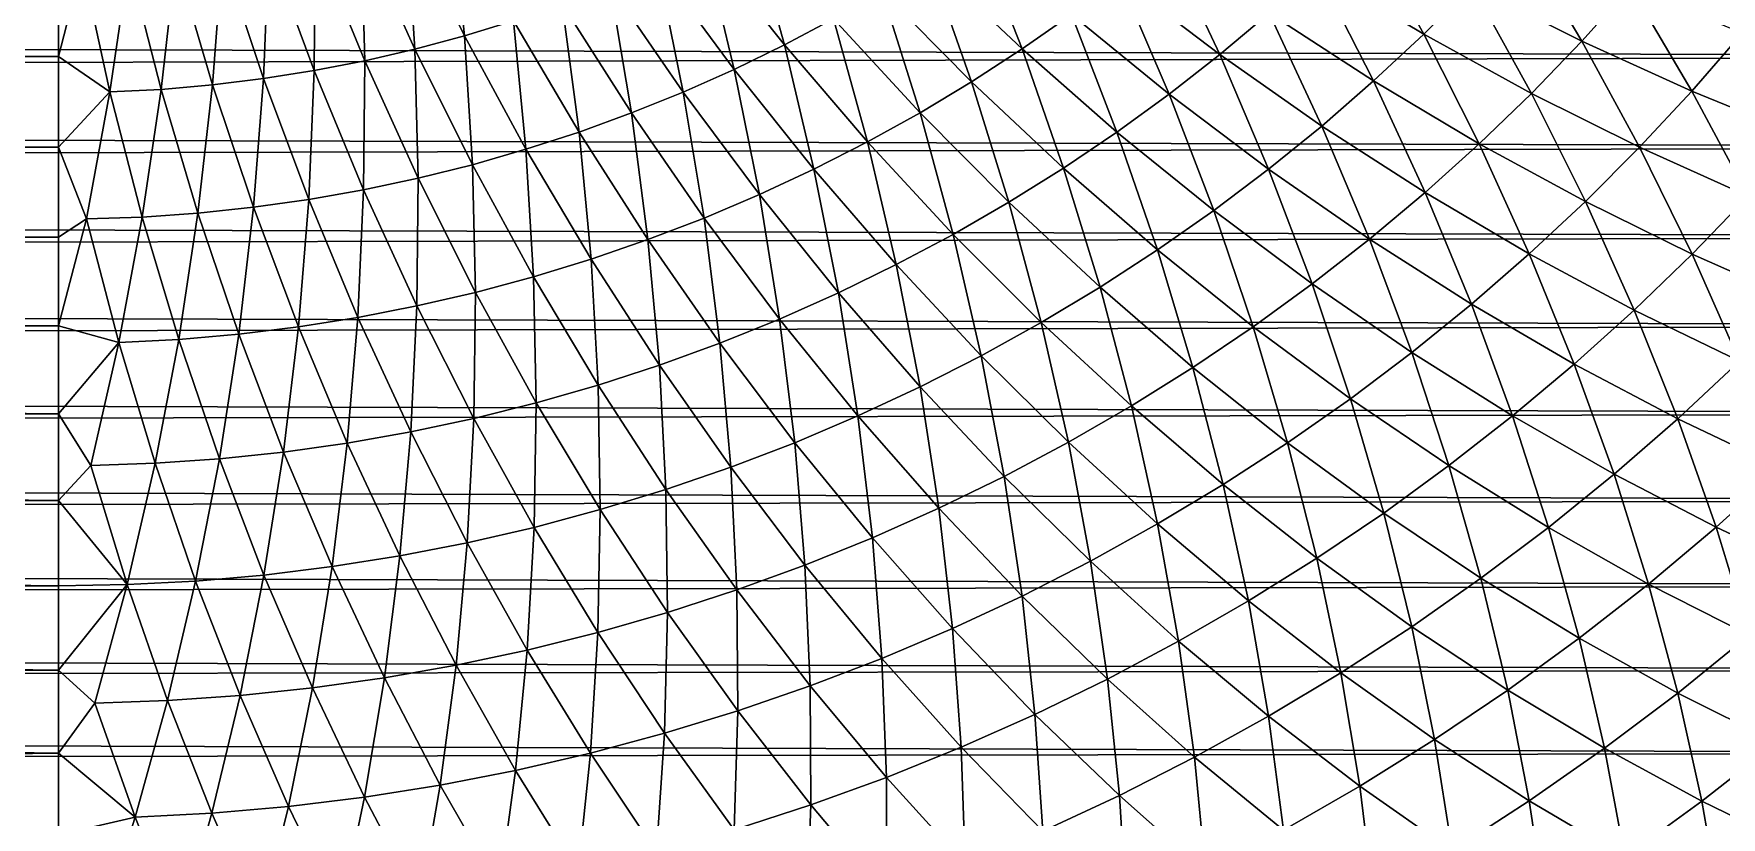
# Model space of a CAD drawing. Header units: millimetres. Extents: x -260 to 430, y -260 to 260.
# Drawn here: x 359.56 to 389.61, y -39.12 to -25.17 of the extents above; entities that cross this region are included whole.
import ezdxf

# ---------------------------------------------------------------- set-up
doc = ezdxf.new("R2010")
doc.units = ezdxf.units.MM
doc.header["$MEASUREMENT"] = 0
doc.layers.add('MESH_3D', color=2, linetype='CONTINUOUS')

msp = doc.modelspace()

# ---------------------------------------------------------------- linework, layer by layer
at = {"layer": 'MESH_3D'}
for points in [[(366.196, -23.126, 2515.778), (365.386, -23.328, 2515.778), (366.344, -25.444, 2514.903)], [(367, -22.895, 2515.778), (366.196, -23.126, 2515.778), (367.228, -25.207, 2514.903)], [(366.196, -23.126, 2515.778), (366.344, -25.444, 2514.903), (367.228, -25.207, 2514.903)], [(367, -22.895, 2515.778), (367.228, -25.207, 2514.903), (368.103, -24.939, 2514.903)], [(365.386, -23.328, 2515.778), (364.568, -23.502, 2515.778), (365.452, -25.649, 2514.903)], [(365.386, -23.328, 2515.778), (365.452, -25.649, 2514.903), (366.344, -25.444, 2514.903)], [(372.311, -23.153, 2514.903), (371.495, -23.569, 2514.903), (372.926, -25.368, 2513.948)], [(372.311, -23.153, 2514.903), (372.926, -25.368, 2513.948), (373.803, -24.902, 2513.948)], [(376.331, -23.323, 2513.948), (375.507, -23.878, 2513.948), (377.159, -25.44, 2512.916)], [(376.331, -23.323, 2513.948), (377.159, -25.44, 2512.916), (378.037, -24.825, 2512.916)], [(383.238, -23.238, 2511.806), (382.413, -24.034, 2511.806), (384.313, -25.177, 2510.622)], [(383.238, -23.238, 2511.806), (384.313, -25.177, 2510.622), (385.177, -24.313, 2510.622)], [(386.01, -23.42, 2510.622), (385.177, -24.313, 2510.622), (387.129, -25.298, 2509.363)], [(386.01, -23.42, 2510.622), (387.129, -25.298, 2509.363), (387.995, -24.336, 2509.363)], [(363.745, -23.647, 2515.778), (362.918, -23.763, 2515.778), (363.649, -25.967, 2514.903)], [(363.745, -23.647, 2515.778), (363.649, -25.967, 2514.903), (364.553, -25.824, 2514.903)], [(364.568, -23.502, 2515.778), (363.745, -23.647, 2515.778), (364.553, -25.824, 2514.903)], [(364.568, -23.502, 2515.778), (364.553, -25.824, 2514.903), (365.452, -25.649, 2514.903)], [(371.495, -23.569, 2514.903), (370.666, -23.955, 2514.903), (372.033, -25.804, 2513.948)], [(371.495, -23.569, 2514.903), (372.033, -25.804, 2513.948), (372.926, -25.368, 2513.948)], [(379.725, -23.507, 2512.916), (378.892, -24.181, 2512.916), (380.681, -25.539, 2511.806)], [(379.725, -23.507, 2512.916), (380.681, -25.539, 2511.806), (381.56, -24.802, 2511.806)], [(91.726, -24.724, 115.243), (404.448, -23.941, 401.511), (404.031, -25.574, 401.966)], [(258.799, -24.957, 2515.4), (360, -25.574, 2515.161), (360, -23.941, 2515.778)], [(360.418, -23.938, 2515.778), (360, -25.574, 2515.161), (360.915, -26.206, 2514.903)], [(360.418, -23.938, 2515.778), (360, -23.941, 2515.778), (360, -25.574, 2515.161)], [(361.253, -23.909, 2515.778), (360.418, -23.938, 2515.778), (360.915, -26.206, 2514.903)], [(361.253, -23.909, 2515.778), (360.915, -26.206, 2514.903), (361.829, -26.159, 2514.903)], [(362.087, -23.85, 2515.778), (361.253, -23.909, 2515.778), (361.829, -26.159, 2514.903)], [(362.087, -23.85, 2515.778), (361.829, -26.159, 2514.903), (362.741, -26.079, 2514.903)], [(362.918, -23.763, 2515.778), (362.087, -23.85, 2515.778), (362.741, -26.079, 2514.903)], [(362.918, -23.763, 2515.778), (362.741, -26.079, 2514.903), (363.649, -25.967, 2514.903)], [(370.666, -23.955, 2514.903), (369.823, -24.313, 2514.903), (371.125, -26.208, 2513.948)], [(370.666, -23.955, 2514.903), (371.125, -26.208, 2513.948), (372.033, -25.804, 2513.948)], [(375.507, -23.878, 2513.948), (374.664, -24.405, 2513.948), (376.261, -26.023, 2512.916)], [(375.507, -23.878, 2513.948), (376.261, -26.023, 2512.916), (377.159, -25.44, 2512.916)], [(382.413, -24.034, 2511.806), (381.56, -24.802, 2511.806), (383.42, -26.01, 2510.622)], [(382.413, -24.034, 2511.806), (383.42, -26.01, 2510.622), (384.313, -25.177, 2510.622)], [(369.823, -24.313, 2514.903), (368.969, -24.641, 2514.903), (370.203, -26.58, 2513.948)], [(369.823, -24.313, 2514.903), (370.203, -26.58, 2513.948), (371.125, -26.208, 2513.948)], [(378.892, -24.181, 2512.916), (378.037, -24.825, 2512.916), (379.777, -26.246, 2511.806)], [(378.892, -24.181, 2512.916), (379.777, -26.246, 2511.806), (380.681, -25.539, 2511.806)], [(385.177, -24.313, 2510.622), (384.313, -25.177, 2510.622), (386.23, -26.23, 2509.363)], [(385.177, -24.313, 2510.622), (386.23, -26.23, 2509.363), (387.129, -25.298, 2509.363)], [(387.995, -24.336, 2509.363), (387.129, -25.298, 2509.363), (389.089, -26.192, 2508.033)], [(387.995, -24.336, 2509.363), (389.089, -26.192, 2508.033), (389.986, -25.161, 2508.033)], [(368.969, -24.641, 2514.903), (368.103, -24.939, 2514.903), (369.269, -26.92, 2513.948)], [(368.969, -24.641, 2514.903), (369.269, -26.92, 2513.948), (370.203, -26.58, 2513.948)], [(374.664, -24.405, 2513.948), (373.803, -24.902, 2513.948), (375.343, -26.575, 2512.916)], [(374.664, -24.405, 2513.948), (375.343, -26.575, 2512.916), (376.261, -26.023, 2512.916)], [(91.285, -26.308, 115.679), (91.726, -24.724, 115.243), (404.031, -25.574, 401.966)], [(368.103, -24.939, 2514.903), (367.228, -25.207, 2514.903), (368.324, -27.227, 2513.948)], [(368.103, -24.939, 2514.903), (368.324, -27.227, 2513.948), (369.269, -26.92, 2513.948)], [(373.803, -24.902, 2513.948), (372.926, -25.368, 2513.948), (374.406, -27.094, 2512.916)], [(373.803, -24.902, 2513.948), (374.406, -27.094, 2512.916), (375.343, -26.575, 2512.916)], [(378.037, -24.825, 2512.916), (377.159, -25.44, 2512.916), (378.849, -26.92, 2511.806)], [(378.037, -24.825, 2512.916), (378.849, -26.92, 2511.806), (379.777, -26.246, 2511.806)], [(381.56, -24.802, 2511.806), (380.681, -25.539, 2511.806), (382.498, -26.812, 2510.622)], [(381.56, -24.802, 2511.806), (382.498, -26.812, 2510.622), (383.42, -26.01, 2510.622)], [(258.799, -24.957, 2515.4), (258.65, -26.462, 2514.805), (360, -25.574, 2515.161)], [(367.228, -25.207, 2514.903), (366.344, -25.444, 2514.903), (367.369, -27.501, 2513.948)], [(367.228, -25.207, 2514.903), (367.369, -27.501, 2513.948), (368.324, -27.227, 2513.948)], [(384.313, -25.177, 2510.622), (383.42, -26.01, 2510.622), (385.298, -27.129, 2509.363)], [(384.313, -25.177, 2510.622), (385.298, -27.129, 2509.363), (386.23, -26.23, 2509.363)], [(389.986, -25.161, 2508.033), (389.089, -26.192, 2508.033), (391.053, -26.994, 2506.631)], [(366.344, -25.444, 2514.903), (365.452, -25.649, 2514.903), (366.405, -27.742, 2513.948)], [(366.344, -25.444, 2514.903), (366.405, -27.742, 2513.948), (367.369, -27.501, 2513.948)], [(372.926, -25.368, 2513.948), (372.033, -25.804, 2513.948), (373.452, -27.58, 2512.916)], [(372.926, -25.368, 2513.948), (373.452, -27.58, 2512.916), (374.406, -27.094, 2512.916)], [(377.159, -25.44, 2512.916), (376.261, -26.023, 2512.916), (377.898, -27.561, 2511.806)], [(377.159, -25.44, 2512.916), (377.898, -27.561, 2511.806), (378.849, -26.92, 2511.806)], [(380.681, -25.539, 2511.806), (379.777, -26.246, 2511.806), (381.548, -27.58, 2510.622)], [(380.681, -25.539, 2511.806), (381.548, -27.58, 2510.622), (382.498, -26.812, 2510.622)], [(387.129, -25.298, 2509.363), (386.23, -26.23, 2509.363), (388.157, -27.191, 2508.033)], [(387.129, -25.298, 2509.363), (388.157, -27.191, 2508.033), (389.089, -26.192, 2508.033)], [(91.285, -26.308, 115.679), (404.031, -25.574, 401.966), (403.586, -27.19, 402.451)], [(258.65, -26.462, 2514.805), (360, -27.19, 2514.503), (360, -25.574, 2515.161)], [(360.915, -26.206, 2514.903), (360, -25.574, 2515.161), (360, -27.19, 2514.503)], [(364.553, -25.824, 2514.903), (363.649, -25.967, 2514.903), (364.454, -28.121, 2513.948)], [(364.553, -25.824, 2514.903), (364.454, -28.121, 2513.948), (365.433, -27.948, 2513.948)], [(365.452, -25.649, 2514.903), (364.553, -25.824, 2514.903), (365.433, -27.948, 2513.948)], [(365.452, -25.649, 2514.903), (365.433, -27.948, 2513.948), (366.405, -27.742, 2513.948)], [(372.033, -25.804, 2513.948), (371.125, -26.208, 2513.948), (372.481, -28.033, 2512.916)], [(372.033, -25.804, 2513.948), (372.481, -28.033, 2512.916), (373.452, -27.58, 2512.916)], [(362.741, -26.079, 2514.903), (361.829, -26.159, 2514.903), (362.481, -28.363, 2513.948)], [(362.741, -26.079, 2514.903), (362.481, -28.363, 2513.948), (363.47, -28.259, 2513.948)], [(363.649, -25.967, 2514.903), (362.741, -26.079, 2514.903), (363.47, -28.259, 2513.948)], [(363.649, -25.967, 2514.903), (363.47, -28.259, 2513.948), (364.454, -28.121, 2513.948)], [(376.261, -26.023, 2512.916), (375.343, -26.575, 2512.916), (376.926, -28.169, 2511.806)], [(376.261, -26.023, 2512.916), (376.926, -28.169, 2511.806), (377.898, -27.561, 2511.806)], [(383.42, -26.01, 2510.622), (382.498, -26.812, 2510.622), (384.336, -27.995, 2509.363)], [(383.42, -26.01, 2510.622), (384.336, -27.995, 2509.363), (385.298, -27.129, 2509.363)], [(90.817, -27.88, 116.146), (91.285, -26.308, 115.679), (403.586, -27.19, 402.451)], [(360.915, -26.206, 2514.903), (360, -27.19, 2514.503), (360.497, -28.467, 2513.948)], [(360.915, -26.206, 2514.903), (360.497, -28.467, 2513.948), (361.49, -28.433, 2513.948)], [(361.829, -26.159, 2514.903), (360.915, -26.206, 2514.903), (361.49, -28.433, 2513.948)], [(361.829, -26.159, 2514.903), (361.49, -28.433, 2513.948), (362.481, -28.363, 2513.948)], [(371.125, -26.208, 2513.948), (370.203, -26.58, 2513.948), (371.495, -28.452, 2512.916)], [(371.125, -26.208, 2513.948), (371.495, -28.452, 2512.916), (372.481, -28.033, 2512.916)], [(379.777, -26.246, 2511.806), (378.849, -26.92, 2511.806), (380.572, -28.316, 2510.622)], [(379.777, -26.246, 2511.806), (380.572, -28.316, 2510.622), (381.548, -27.58, 2510.622)], [(386.23, -26.23, 2509.363), (385.298, -27.129, 2509.363), (387.191, -28.157, 2508.033)], [(386.23, -26.23, 2509.363), (387.191, -28.157, 2508.033), (388.157, -27.191, 2508.033)], [(389.089, -26.192, 2508.033), (388.157, -27.191, 2508.033), (390.092, -28.061, 2506.631)], [(389.089, -26.192, 2508.033), (390.092, -28.061, 2506.631), (391.053, -26.994, 2506.631)], [(258.65, -26.462, 2514.805), (258.493, -27.954, 2514.176), (360, -27.19, 2514.503)], [(370.203, -26.58, 2513.948), (369.269, -26.92, 2513.948), (370.495, -28.835, 2512.916)], [(370.203, -26.58, 2513.948), (370.495, -28.835, 2512.916), (371.495, -28.452, 2512.916)], [(375.343, -26.575, 2512.916), (374.406, -27.094, 2512.916), (375.932, -28.743, 2511.806)], [(375.343, -26.575, 2512.916), (375.932, -28.743, 2511.806), (376.926, -28.169, 2511.806)], [(369.269, -26.92, 2513.948), (368.324, -27.227, 2513.948), (369.482, -29.184, 2512.916)], [(369.269, -26.92, 2513.948), (369.482, -29.184, 2512.916), (370.495, -28.835, 2512.916)], [(378.849, -26.92, 2511.806), (377.898, -27.561, 2511.806), (379.572, -29.016, 2510.622)], [(378.849, -26.92, 2511.806), (379.572, -29.016, 2510.622), (380.572, -28.316, 2510.622)], [(382.498, -26.812, 2510.622), (381.548, -27.58, 2510.622), (383.344, -28.828, 2509.363)], [(382.498, -26.812, 2510.622), (383.344, -28.828, 2509.363), (384.336, -27.995, 2509.363)], [(90.817, -27.88, 116.146), (403.586, -27.19, 402.451), (403.115, -28.79, 402.966)], [(258.493, -27.954, 2514.176), (360, -28.79, 2513.805), (360, -27.19, 2514.503)], [(360.497, -28.467, 2513.948), (360, -27.19, 2514.503), (360, -28.79, 2513.805)], [(368.324, -27.227, 2513.948), (367.369, -27.501, 2513.948), (368.458, -29.497, 2512.916)], [(368.324, -27.227, 2513.948), (368.458, -29.497, 2512.916), (369.482, -29.184, 2512.916)], [(374.406, -27.094, 2512.916), (373.452, -27.58, 2512.916), (374.919, -29.281, 2511.806)], [(374.406, -27.094, 2512.916), (374.919, -29.281, 2511.806), (375.932, -28.743, 2511.806)], [(385.298, -27.129, 2509.363), (384.336, -27.995, 2509.363), (386.192, -29.089, 2508.033)], [(385.298, -27.129, 2509.363), (386.192, -29.089, 2508.033), (387.191, -28.157, 2508.033)], [(388.157, -27.191, 2508.033), (387.191, -28.157, 2508.033), (389.094, -29.094, 2506.631)], [(388.157, -27.191, 2508.033), (389.094, -29.094, 2506.631), (390.092, -28.061, 2506.631)], [(367.369, -27.501, 2513.948), (366.405, -27.742, 2513.948), (367.424, -29.774, 2512.916)], [(367.369, -27.501, 2513.948), (367.424, -29.774, 2512.916), (368.458, -29.497, 2512.916)], [(373.452, -27.58, 2512.916), (372.481, -28.033, 2512.916), (373.889, -29.784, 2511.806)], [(373.452, -27.58, 2512.916), (373.889, -29.784, 2511.806), (374.919, -29.281, 2511.806)], [(377.898, -27.561, 2511.806), (376.926, -28.169, 2511.806), (378.547, -29.682, 2510.622)], [(377.898, -27.561, 2511.806), (378.547, -29.682, 2510.622), (379.572, -29.016, 2510.622)], [(381.548, -27.58, 2510.622), (380.572, -28.316, 2510.622), (382.324, -29.625, 2509.363)], [(381.548, -27.58, 2510.622), (382.324, -29.625, 2509.363), (383.344, -28.828, 2509.363)], [(90.324, -29.438, 116.643), (90.817, -27.88, 116.146), (403.115, -28.79, 402.966)], [(365.433, -27.948, 2513.948), (364.454, -28.121, 2513.948), (365.329, -30.22, 2512.916)], [(365.433, -27.948, 2513.948), (365.329, -30.22, 2512.916), (366.38, -30.015, 2512.916)], [(366.405, -27.742, 2513.948), (365.433, -27.948, 2513.948), (366.38, -30.015, 2512.916)], [(366.405, -27.742, 2513.948), (366.38, -30.015, 2512.916), (367.424, -29.774, 2512.916)], [(258.493, -27.954, 2514.176), (258.329, -29.431, 2513.512), (360, -28.79, 2513.805)], [(364.454, -28.121, 2513.948), (363.47, -28.259, 2513.948), (364.271, -30.387, 2512.916)], [(364.454, -28.121, 2513.948), (364.271, -30.387, 2512.916), (365.329, -30.22, 2512.916)], [(372.481, -28.033, 2512.916), (371.495, -28.452, 2512.916), (372.841, -30.251, 2511.806)], [(372.481, -28.033, 2512.916), (372.841, -30.251, 2511.806), (373.889, -29.784, 2511.806)], [(376.926, -28.169, 2511.806), (375.932, -28.743, 2511.806), (377.5, -30.311, 2510.622)], [(376.926, -28.169, 2511.806), (377.5, -30.311, 2510.622), (378.547, -29.682, 2510.622)], [(384.336, -27.995, 2509.363), (383.344, -28.828, 2509.363), (385.161, -29.986, 2508.033)], [(384.336, -27.995, 2509.363), (385.161, -29.986, 2508.033), (386.192, -29.089, 2508.033)], [(387.191, -28.157, 2508.033), (386.192, -29.089, 2508.033), (388.061, -30.092, 2506.631)], [(387.191, -28.157, 2508.033), (388.061, -30.092, 2506.631), (389.094, -29.094, 2506.631)], [(390.092, -28.061, 2506.631), (389.094, -29.094, 2506.631), (391.001, -29.937, 2505.161)], [(360.497, -28.467, 2513.948), (360, -28.79, 2513.805), (360, -30.372, 2513.068)], [(360.497, -28.467, 2513.948), (360, -30.372, 2513.068), (361.071, -30.667, 2512.916)], [(361.49, -28.433, 2513.948), (360.497, -28.467, 2513.948), (361.071, -30.667, 2512.916)], [(361.49, -28.433, 2513.948), (361.071, -30.667, 2512.916), (362.141, -30.611, 2512.916)], [(362.481, -28.363, 2513.948), (361.49, -28.433, 2513.948), (362.141, -30.611, 2512.916)], [(362.481, -28.363, 2513.948), (362.141, -30.611, 2512.916), (363.208, -30.518, 2512.916)], [(363.47, -28.259, 2513.948), (362.481, -28.363, 2513.948), (363.208, -30.518, 2512.916)], [(363.47, -28.259, 2513.948), (363.208, -30.518, 2512.916), (364.271, -30.387, 2512.916)], [(371.495, -28.452, 2512.916), (370.495, -28.835, 2512.916), (371.777, -30.68, 2511.806)], [(371.495, -28.452, 2512.916), (371.777, -30.68, 2511.806), (372.841, -30.251, 2511.806)], [(380.572, -28.316, 2510.622), (379.572, -29.016, 2510.622), (381.276, -30.386, 2509.363)], [(380.572, -28.316, 2510.622), (381.276, -30.386, 2509.363), (382.324, -29.625, 2509.363)], [(90.324, -29.438, 116.643), (403.115, -28.79, 402.966), (402.616, -30.372, 403.509)], [(258.329, -29.431, 2513.512), (360, -30.372, 2513.068), (360, -28.79, 2513.805)], [(370.495, -28.835, 2512.916), (369.482, -29.184, 2512.916), (370.699, -31.073, 2511.806)], [(370.495, -28.835, 2512.916), (370.699, -31.073, 2511.806), (371.777, -30.68, 2511.806)], [(375.932, -28.743, 2511.806), (374.919, -29.281, 2511.806), (376.432, -30.903, 2510.622)], [(375.932, -28.743, 2511.806), (376.432, -30.903, 2510.622), (377.5, -30.311, 2510.622)], [(383.344, -28.828, 2509.363), (382.324, -29.625, 2509.363), (384.099, -30.846, 2508.033)], [(383.344, -28.828, 2509.363), (384.099, -30.846, 2508.033), (385.161, -29.986, 2508.033)], [(379.572, -29.016, 2510.622), (378.547, -29.682, 2510.622), (380.203, -31.11, 2509.363)], [(379.572, -29.016, 2510.622), (380.203, -31.11, 2509.363), (381.276, -30.386, 2509.363)], [(386.192, -29.089, 2508.033), (385.161, -29.986, 2508.033), (386.994, -31.053, 2506.631)], [(386.192, -29.089, 2508.033), (386.994, -31.053, 2506.631), (388.061, -30.092, 2506.631)], [(389.094, -29.094, 2506.631), (388.061, -30.092, 2506.631), (389.937, -31.001, 2505.161)], [(389.094, -29.094, 2506.631), (389.937, -31.001, 2505.161), (391.001, -29.937, 2505.161)], [(89.806, -30.982, 117.17), (90.324, -29.438, 116.643), (402.616, -30.372, 403.509)], [(258.329, -29.431, 2513.512), (258.158, -30.893, 2512.814), (360, -30.372, 2513.068)], [(369.482, -29.184, 2512.916), (368.458, -29.497, 2512.916), (369.608, -31.427, 2511.806)], [(369.482, -29.184, 2512.916), (369.608, -31.427, 2511.806), (370.699, -31.073, 2511.806)], [(374.919, -29.281, 2511.806), (373.889, -29.784, 2511.806), (375.343, -31.458, 2510.622)], [(374.919, -29.281, 2511.806), (375.343, -31.458, 2510.622), (376.432, -30.903, 2510.622)], [(368.458, -29.497, 2512.916), (367.424, -29.774, 2512.916), (368.506, -31.743, 2511.806)], [(368.458, -29.497, 2512.916), (368.506, -31.743, 2511.806), (369.608, -31.427, 2511.806)], [(378.547, -29.682, 2510.622), (377.5, -30.311, 2510.622), (379.105, -31.796, 2509.363)], [(378.547, -29.682, 2510.622), (379.105, -31.796, 2509.363), (380.203, -31.11, 2509.363)], [(382.324, -29.625, 2509.363), (381.276, -30.386, 2509.363), (383.008, -31.668, 2508.033)], [(382.324, -29.625, 2509.363), (383.008, -31.668, 2508.033), (384.099, -30.846, 2508.033)], [(366.38, -30.015, 2512.916), (365.329, -30.22, 2512.916), (366.271, -32.259, 2511.806)], [(366.38, -30.015, 2512.916), (366.271, -32.259, 2511.806), (367.393, -32.021, 2511.806)], [(367.424, -29.774, 2512.916), (366.38, -30.015, 2512.916), (367.393, -32.021, 2511.806)], [(367.424, -29.774, 2512.916), (367.393, -32.021, 2511.806), (368.506, -31.743, 2511.806)], [(373.889, -29.784, 2511.806), (372.841, -30.251, 2511.806), (374.236, -31.974, 2510.622)], [(373.889, -29.784, 2511.806), (374.236, -31.974, 2510.622), (375.343, -31.458, 2510.622)], [(385.161, -29.986, 2508.033), (384.099, -30.846, 2508.033), (385.893, -31.976, 2506.631)], [(385.161, -29.986, 2508.033), (385.893, -31.976, 2506.631), (386.994, -31.053, 2506.631)], [(365.329, -30.22, 2512.916), (364.271, -30.387, 2512.916), (365.141, -32.458, 2511.806)], [(365.329, -30.22, 2512.916), (365.141, -32.458, 2511.806), (366.271, -32.259, 2511.806)], [(372.841, -30.251, 2511.806), (371.777, -30.68, 2511.806), (373.111, -32.451, 2510.622)], [(372.841, -30.251, 2511.806), (373.111, -32.451, 2510.622), (374.236, -31.974, 2510.622)], [(377.5, -30.311, 2510.622), (376.432, -30.903, 2510.622), (377.984, -32.443, 2509.363)], [(377.5, -30.311, 2510.622), (377.984, -32.443, 2509.363), (379.105, -31.796, 2509.363)], [(388.061, -30.092, 2506.631), (386.994, -31.053, 2506.631), (388.837, -32.027, 2505.161)], [(388.061, -30.092, 2506.631), (388.837, -32.027, 2505.161), (389.937, -31.001, 2505.161)], [(89.806, -30.982, 117.17), (402.616, -30.372, 403.509), (402.092, -31.935, 404.082)], [(258.158, -30.893, 2512.814), (360, -31.935, 2512.291), (360, -30.372, 2513.068)], [(361.071, -30.667, 2512.916), (360, -30.372, 2513.068), (360, -31.935, 2512.291)], [(362.141, -30.611, 2512.916), (361.071, -30.667, 2512.916), (361.72, -32.818, 2511.806)], [(362.141, -30.611, 2512.916), (361.72, -32.818, 2511.806), (362.864, -32.738, 2511.806)], [(363.208, -30.518, 2512.916), (362.141, -30.611, 2512.916), (362.864, -32.738, 2511.806)], [(363.208, -30.518, 2512.916), (362.864, -32.738, 2511.806), (364.005, -32.618, 2511.806)], [(364.271, -30.387, 2512.916), (363.208, -30.518, 2512.916), (364.005, -32.618, 2511.806)], [(364.271, -30.387, 2512.916), (364.005, -32.618, 2511.806), (365.141, -32.458, 2511.806)], [(381.276, -30.386, 2509.363), (380.203, -31.11, 2509.363), (381.889, -32.451, 2508.033)], [(381.276, -30.386, 2509.363), (381.889, -32.451, 2508.033), (383.008, -31.668, 2508.033)], [(258.158, -30.893, 2512.814), (257.981, -32.34, 2512.082), (360, -31.935, 2512.291)], [(361.071, -30.667, 2512.916), (360, -31.935, 2512.291), (360.574, -32.858, 2511.806)], [(361.071, -30.667, 2512.916), (360.574, -32.858, 2511.806), (361.72, -32.818, 2511.806)], [(371.777, -30.68, 2511.806), (370.699, -31.073, 2511.806), (371.971, -32.889, 2510.622)], [(371.777, -30.68, 2511.806), (371.971, -32.889, 2510.622), (373.111, -32.451, 2510.622)], [(376.432, -30.903, 2510.622), (375.343, -31.458, 2510.622), (376.84, -33.051, 2509.363)], [(376.432, -30.903, 2510.622), (376.84, -33.051, 2509.363), (377.984, -32.443, 2509.363)], [(384.099, -30.846, 2508.033), (383.008, -31.668, 2508.033), (384.762, -32.86, 2506.631)], [(384.099, -30.846, 2508.033), (384.762, -32.86, 2506.631), (385.893, -31.976, 2506.631)], [(89.264, -32.509, 117.728), (89.806, -30.982, 117.17), (402.092, -31.935, 404.082)], [(370.699, -31.073, 2511.806), (369.608, -31.427, 2511.806), (370.816, -33.287, 2510.622)], [(370.699, -31.073, 2511.806), (370.816, -33.287, 2510.622), (371.971, -32.889, 2510.622)], [(380.203, -31.11, 2509.363), (379.105, -31.796, 2509.363), (380.743, -33.196, 2508.033)], [(380.203, -31.11, 2509.363), (380.743, -33.196, 2508.033), (381.889, -32.451, 2508.033)], [(386.994, -31.053, 2506.631), (385.893, -31.976, 2506.631), (387.702, -33.014, 2505.161)], [(386.994, -31.053, 2506.631), (387.702, -33.014, 2505.161), (388.837, -32.027, 2505.161)], [(389.937, -31.001, 2505.161), (388.837, -32.027, 2505.161), (390.687, -32.907, 2503.623)], [(369.608, -31.427, 2511.806), (368.506, -31.743, 2511.806), (369.647, -33.644, 2510.622)], [(369.608, -31.427, 2511.806), (369.647, -33.644, 2510.622), (370.816, -33.287, 2510.622)], [(375.343, -31.458, 2510.622), (374.236, -31.974, 2510.622), (375.677, -33.619, 2509.363)], [(375.343, -31.458, 2510.622), (375.677, -33.619, 2509.363), (376.84, -33.051, 2509.363)], [(368.506, -31.743, 2511.806), (367.393, -32.021, 2511.806), (368.467, -33.96, 2510.622)], [(368.506, -31.743, 2511.806), (368.467, -33.96, 2510.622), (369.647, -33.644, 2510.622)], [(379.105, -31.796, 2509.363), (377.984, -32.443, 2509.363), (379.572, -33.899, 2508.033)], [(379.105, -31.796, 2509.363), (379.572, -33.899, 2508.033), (380.743, -33.196, 2508.033)], [(383.008, -31.668, 2508.033), (381.889, -32.451, 2508.033), (383.6, -33.704, 2506.631)], [(383.008, -31.668, 2508.033), (383.6, -33.704, 2506.631), (384.762, -32.86, 2506.631)], [(89.264, -32.509, 117.728), (402.092, -31.935, 404.082), (401.541, -33.478, 404.683)], [(257.981, -32.34, 2512.082), (360, -33.478, 2511.476), (360, -31.935, 2512.291)], [(360.574, -32.858, 2511.806), (360, -31.935, 2512.291), (360, -33.478, 2511.476)], [(367.393, -32.021, 2511.806), (366.271, -32.259, 2511.806), (367.277, -34.235, 2510.622)], [(367.393, -32.021, 2511.806), (367.277, -34.235, 2510.622), (368.467, -33.96, 2510.622)], [(374.236, -31.974, 2510.622), (373.111, -32.451, 2510.622), (374.494, -34.146, 2509.363)], [(374.236, -31.974, 2510.622), (374.494, -34.146, 2509.363), (375.677, -33.619, 2509.363)], [(385.893, -31.976, 2506.631), (384.762, -32.86, 2506.631), (386.533, -33.96, 2505.161)], [(385.893, -31.976, 2506.631), (386.533, -33.96, 2505.161), (387.702, -33.014, 2505.161)], [(388.837, -32.027, 2505.161), (387.702, -33.014, 2505.161), (389.519, -33.958, 2503.623)], [(388.837, -32.027, 2505.161), (389.519, -33.958, 2503.623), (390.687, -32.907, 2503.623)], [(257.981, -32.34, 2512.082), (257.798, -33.769, 2511.316), (360, -33.478, 2511.476)], [(366.271, -32.259, 2511.806), (365.141, -32.458, 2511.806), (366.078, -34.468, 2510.622)], [(366.271, -32.259, 2511.806), (366.078, -34.468, 2510.622), (367.277, -34.235, 2510.622)], [(373.111, -32.451, 2510.622), (371.971, -32.889, 2510.622), (373.293, -34.631, 2509.363)], [(373.111, -32.451, 2510.622), (373.293, -34.631, 2509.363), (374.494, -34.146, 2509.363)], [(377.984, -32.443, 2509.363), (376.84, -33.051, 2509.363), (378.377, -34.562, 2508.033)], [(377.984, -32.443, 2509.363), (378.377, -34.562, 2508.033), (379.572, -33.899, 2508.033)], [(381.889, -32.451, 2508.033), (380.743, -33.196, 2508.033), (382.409, -34.507, 2506.631)], [(381.889, -32.451, 2508.033), (382.409, -34.507, 2506.631), (383.6, -33.704, 2506.631)], [(88.7, -34.02, 118.317), (89.264, -32.509, 117.728), (401.541, -33.478, 404.683)], [(362.864, -32.738, 2511.806), (361.72, -32.818, 2511.806), (362.441, -34.915, 2510.622)], [(362.864, -32.738, 2511.806), (362.441, -34.915, 2510.622), (363.658, -34.808, 2510.622)], [(364.005, -32.618, 2511.806), (362.864, -32.738, 2511.806), (363.658, -34.808, 2510.622)], [(364.005, -32.618, 2511.806), (363.658, -34.808, 2510.622), (364.871, -34.659, 2510.622)], [(365.141, -32.458, 2511.806), (364.005, -32.618, 2511.806), (364.871, -34.659, 2510.622)], [(365.141, -32.458, 2511.806), (364.871, -34.659, 2510.622), (366.078, -34.468, 2510.622)], [(360.574, -32.858, 2511.806), (360, -33.478, 2511.476), (361.221, -34.979, 2510.622)], [(361.72, -32.818, 2511.806), (360.574, -32.858, 2511.806), (361.221, -34.979, 2510.622)], [(361.72, -32.818, 2511.806), (361.221, -34.979, 2510.622), (362.441, -34.915, 2510.622)], [(371.971, -32.889, 2510.622), (370.816, -33.287, 2510.622), (372.077, -35.073, 2509.363)], [(371.971, -32.889, 2510.622), (372.077, -35.073, 2509.363), (373.293, -34.631, 2509.363)], [(376.84, -33.051, 2509.363), (375.677, -33.619, 2509.363), (377.159, -35.182, 2508.033)], [(376.84, -33.051, 2509.363), (377.159, -35.182, 2508.033), (378.377, -34.562, 2508.033)], [(384.762, -32.86, 2506.631), (383.6, -33.704, 2506.631), (385.331, -34.866, 2505.161)], [(384.762, -32.86, 2506.631), (385.331, -34.866, 2505.161), (386.533, -33.96, 2505.161)], [(387.702, -33.014, 2505.161), (386.533, -33.96, 2505.161), (388.316, -34.968, 2503.623)], [(387.702, -33.014, 2505.161), (388.316, -34.968, 2503.623), (389.519, -33.958, 2503.623)], [(390.687, -32.907, 2503.623), (389.519, -33.958, 2503.623), (391.342, -34.808, 2502.02)], [(370.816, -33.287, 2510.622), (369.647, -33.644, 2510.622), (370.845, -35.474, 2509.363)], [(370.816, -33.287, 2510.622), (370.845, -35.474, 2509.363), (372.077, -35.073, 2509.363)], [(380.743, -33.196, 2508.033), (379.572, -33.899, 2508.033), (381.191, -35.268, 2506.631)], [(380.743, -33.196, 2508.033), (381.191, -35.268, 2506.631), (382.409, -34.507, 2506.631)], [(88.7, -34.02, 118.317), (401.541, -33.478, 404.683), (400.964, -35, 405.312)], [(257.798, -33.769, 2511.316), (360, -35, 2510.622), (360, -33.478, 2511.476)], [(361.221, -34.979, 2510.622), (360, -33.478, 2511.476), (360, -35, 2510.622)], [(369.647, -33.644, 2510.622), (368.467, -33.96, 2510.622), (369.601, -35.83, 2509.363)], [(369.647, -33.644, 2510.622), (369.601, -35.83, 2509.363), (370.845, -35.474, 2509.363)], [(375.677, -33.619, 2509.363), (374.494, -34.146, 2509.363), (375.921, -35.759, 2508.033)], [(375.677, -33.619, 2509.363), (375.921, -35.759, 2508.033), (377.159, -35.182, 2508.033)], [(257.798, -33.769, 2511.316), (257.609, -35.181, 2510.517), (360, -35, 2510.622)], [(368.467, -33.96, 2510.622), (367.277, -34.235, 2510.622), (368.344, -36.144, 2509.363)], [(368.467, -33.96, 2510.622), (368.344, -36.144, 2509.363), (369.601, -35.83, 2509.363)], [(379.572, -33.899, 2508.033), (378.377, -34.562, 2508.033), (379.947, -35.986, 2506.631)], [(379.572, -33.899, 2508.033), (379.947, -35.986, 2506.631), (381.191, -35.268, 2506.631)], [(383.6, -33.704, 2506.631), (382.409, -34.507, 2506.631), (384.099, -35.728, 2505.161)], [(383.6, -33.704, 2506.631), (384.099, -35.728, 2505.161), (385.331, -34.866, 2505.161)], [(386.533, -33.96, 2505.161), (385.331, -34.866, 2505.161), (387.079, -35.935, 2503.623)], [(386.533, -33.96, 2505.161), (387.079, -35.935, 2503.623), (388.316, -34.968, 2503.623)], [(389.519, -33.958, 2503.623), (388.316, -34.968, 2503.623), (390.108, -35.881, 2502.02)], [(389.519, -33.958, 2503.623), (390.108, -35.881, 2502.02), (391.342, -34.808, 2502.02)], [(88.113, -35.512, 118.938), (88.7, -34.02, 118.317), (400.964, -35, 405.312)], [(367.277, -34.235, 2510.622), (366.078, -34.468, 2510.622), (367.078, -36.413, 2509.363)], [(367.277, -34.235, 2510.622), (367.078, -36.413, 2509.363), (368.344, -36.144, 2509.363)], [(374.494, -34.146, 2509.363), (373.293, -34.631, 2509.363), (374.663, -36.293, 2508.033)], [(374.494, -34.146, 2509.363), (374.663, -36.293, 2508.033), (375.921, -35.759, 2508.033)], [(366.078, -34.468, 2510.622), (364.871, -34.659, 2510.622), (365.803, -36.638, 2509.363)], [(366.078, -34.468, 2510.622), (365.803, -36.638, 2509.363), (367.078, -36.413, 2509.363)], [(382.409, -34.507, 2506.631), (381.191, -35.268, 2506.631), (382.838, -36.548, 2505.161)], [(382.409, -34.507, 2506.631), (382.838, -36.548, 2505.161), (384.099, -35.728, 2505.161)], [(363.658, -34.808, 2510.622), (362.441, -34.915, 2510.622), (363.233, -36.953, 2509.363)], [(363.658, -34.808, 2510.622), (363.233, -36.953, 2509.363), (364.521, -36.818, 2509.363)], [(364.871, -34.659, 2510.622), (363.658, -34.808, 2510.622), (364.521, -36.818, 2509.363)], [(364.871, -34.659, 2510.622), (364.521, -36.818, 2509.363), (365.803, -36.638, 2509.363)], [(373.293, -34.631, 2509.363), (372.077, -35.073, 2509.363), (373.388, -36.783, 2508.033)], [(373.293, -34.631, 2509.363), (373.388, -36.783, 2508.033), (374.663, -36.293, 2508.033)], [(378.377, -34.562, 2508.033), (377.159, -35.182, 2508.033), (378.679, -36.66, 2506.631)], [(378.377, -34.562, 2508.033), (378.679, -36.66, 2506.631), (379.947, -35.986, 2506.631)], [(88.113, -35.512, 118.938), (400.964, -35, 405.312), (400.361, -36.5, 405.97)], [(257.609, -35.181, 2510.517), (360, -36.5, 2509.73), (360, -35, 2510.622)], [(361.221, -34.979, 2510.622), (360, -35, 2510.622), (360, -36.5, 2509.73)], [(361.221, -34.979, 2510.622), (360, -36.5, 2509.73), (360.647, -37.089, 2509.363)], [(361.221, -34.979, 2510.622), (360.647, -37.089, 2509.363), (361.941, -37.044, 2509.363)], [(362.441, -34.915, 2510.622), (361.221, -34.979, 2510.622), (361.941, -37.044, 2509.363)], [(362.441, -34.915, 2510.622), (361.941, -37.044, 2509.363), (363.233, -36.953, 2509.363)], [(372.077, -35.073, 2509.363), (370.845, -35.474, 2509.363), (372.096, -37.228, 2508.033)], [(372.077, -35.073, 2509.363), (372.096, -37.228, 2508.033), (373.388, -36.783, 2508.033)], [(385.331, -34.866, 2505.161), (384.099, -35.728, 2505.161), (385.808, -36.858, 2503.623)], [(385.331, -34.866, 2505.161), (385.808, -36.858, 2503.623), (387.079, -35.935, 2503.623)], [(388.316, -34.968, 2503.623), (387.079, -35.935, 2503.623), (388.837, -36.91, 2502.02)], [(388.316, -34.968, 2503.623), (388.837, -36.91, 2502.02), (390.108, -35.881, 2502.02)], [(257.609, -35.181, 2510.517), (257.415, -36.574, 2509.686), (360, -36.5, 2509.73)], [(377.159, -35.182, 2508.033), (375.921, -35.759, 2508.033), (377.389, -37.29, 2506.631)], [(377.159, -35.182, 2508.033), (377.389, -37.29, 2506.631), (378.679, -36.66, 2506.631)], [(381.191, -35.268, 2506.631), (379.947, -35.986, 2506.631), (381.548, -37.322, 2505.161)], [(381.191, -35.268, 2506.631), (381.548, -37.322, 2505.161), (382.838, -36.548, 2505.161)], [(87.505, -36.985, 119.59), (88.113, -35.512, 118.938), (400.361, -36.5, 405.97)], [(370.845, -35.474, 2509.363), (369.601, -35.83, 2509.363), (370.789, -37.627, 2508.033)], [(370.845, -35.474, 2509.363), (370.789, -37.627, 2508.033), (372.096, -37.228, 2508.033)], [(375.921, -35.759, 2508.033), (374.663, -36.293, 2508.033), (376.077, -37.874, 2506.631)], [(375.921, -35.759, 2508.033), (376.077, -37.874, 2506.631), (377.389, -37.29, 2506.631)], [(384.099, -35.728, 2505.161), (382.838, -36.548, 2505.161), (384.506, -37.736, 2503.623)], [(384.099, -35.728, 2505.161), (384.506, -37.736, 2503.623), (385.808, -36.858, 2503.623)], [(369.601, -35.83, 2509.363), (368.344, -36.144, 2509.363), (369.47, -37.981, 2508.033)], [(369.601, -35.83, 2509.363), (369.47, -37.981, 2508.033), (370.789, -37.627, 2508.033)], [(379.947, -35.986, 2506.631), (378.679, -36.66, 2506.631), (380.232, -38.052, 2505.161)], [(379.947, -35.986, 2506.631), (380.232, -38.052, 2505.161), (381.548, -37.322, 2505.161)], [(387.079, -35.935, 2503.623), (385.808, -36.858, 2503.623), (387.531, -37.894, 2502.02)], [(387.079, -35.935, 2503.623), (387.531, -37.894, 2502.02), (388.837, -36.91, 2502.02)], [(390.108, -35.881, 2502.02), (388.837, -36.91, 2502.02), (390.601, -37.79, 2500.354)], [(368.344, -36.144, 2509.363), (367.078, -36.413, 2509.363), (368.138, -38.288, 2508.033)], [(368.344, -36.144, 2509.363), (368.138, -38.288, 2508.033), (369.47, -37.981, 2508.033)], [(374.663, -36.293, 2508.033), (373.388, -36.783, 2508.033), (374.745, -38.412, 2506.631)], [(374.663, -36.293, 2508.033), (374.745, -38.412, 2506.631), (376.077, -37.874, 2506.631)], [(87.505, -36.985, 119.59), (400.361, -36.5, 405.97), (399.734, -37.978, 406.654)], [(257.415, -36.574, 2509.686), (257.216, -37.948, 2508.822), (360, -37.978, 2508.802)], [(257.415, -36.574, 2509.686), (360, -37.978, 2508.802), (360, -36.5, 2509.73)], [(360.647, -37.089, 2509.363), (360, -36.5, 2509.73), (360, -37.978, 2508.802)], [(365.803, -36.638, 2509.363), (364.521, -36.818, 2509.363), (365.448, -38.763, 2508.033)], [(365.803, -36.638, 2509.363), (365.448, -38.763, 2508.033), (366.797, -38.549, 2508.033)], [(367.078, -36.413, 2509.363), (365.803, -36.638, 2509.363), (366.797, -38.549, 2508.033)], [(367.078, -36.413, 2509.363), (366.797, -38.549, 2508.033), (368.138, -38.288, 2508.033)], [(378.679, -36.66, 2506.631), (377.389, -37.29, 2506.631), (378.892, -38.735, 2505.161)], [(378.679, -36.66, 2506.631), (378.892, -38.735, 2505.161), (380.232, -38.052, 2505.161)], [(382.838, -36.548, 2505.161), (381.548, -37.322, 2505.161), (383.174, -38.568, 2503.623)], [(382.838, -36.548, 2505.161), (383.174, -38.568, 2503.623), (384.506, -37.736, 2503.623)], [(363.233, -36.953, 2509.363), (361.941, -37.044, 2509.363), (362.731, -39.048, 2508.033)], [(363.233, -36.953, 2509.363), (362.731, -39.048, 2508.033), (364.092, -38.929, 2508.033)], [(364.521, -36.818, 2509.363), (363.233, -36.953, 2509.363), (364.092, -38.929, 2508.033)], [(364.521, -36.818, 2509.363), (364.092, -38.929, 2508.033), (365.448, -38.763, 2508.033)], [(373.388, -36.783, 2508.033), (372.096, -37.228, 2508.033), (373.395, -38.903, 2506.631)], [(373.388, -36.783, 2508.033), (373.395, -38.903, 2506.631), (374.745, -38.412, 2506.631)], [(385.808, -36.858, 2503.623), (384.506, -37.736, 2503.623), (386.192, -38.831, 2502.02)], [(385.808, -36.858, 2503.623), (386.192, -38.831, 2502.02), (387.531, -37.894, 2502.02)], [(388.837, -36.91, 2502.02), (387.531, -37.894, 2502.02), (389.264, -38.835, 2500.354)], [(388.837, -36.91, 2502.02), (389.264, -38.835, 2500.354), (390.601, -37.79, 2500.354)], [(86.877, -38.437, 120.274), (87.505, -36.985, 119.59), (399.734, -37.978, 406.654)], [(360.647, -37.089, 2509.363), (360, -37.978, 2508.802), (361.366, -39.12, 2508.033)], [(361.941, -37.044, 2509.363), (360.647, -37.089, 2509.363), (361.366, -39.12, 2508.033)], [(361.941, -37.044, 2509.363), (361.366, -39.12, 2508.033), (362.731, -39.048, 2508.033)], [(372.096, -37.228, 2508.033), (370.789, -37.627, 2508.033), (372.03, -39.347, 2506.631)], [(372.096, -37.228, 2508.033), (372.03, -39.347, 2506.631), (373.395, -38.903, 2506.631)], [(377.389, -37.29, 2506.631), (376.077, -37.874, 2506.631), (377.529, -39.37, 2505.161)], [(377.389, -37.29, 2506.631), (377.529, -39.37, 2505.161), (378.892, -38.735, 2505.161)], [(381.548, -37.322, 2505.161), (380.232, -38.052, 2505.161), (381.814, -39.354, 2503.623)], [(381.548, -37.322, 2505.161), (381.814, -39.354, 2503.623), (383.174, -38.568, 2503.623)], [(370.789, -37.627, 2508.033), (369.47, -37.981, 2508.033), (370.649, -39.743, 2506.631)], [(370.789, -37.627, 2508.033), (370.649, -39.743, 2506.631), (372.03, -39.347, 2506.631)], [(384.506, -37.736, 2503.623), (383.174, -38.568, 2503.623), (384.821, -39.722, 2502.02)], [(384.506, -37.736, 2503.623), (384.821, -39.722, 2502.02), (386.192, -38.831, 2502.02)], [(390.601, -37.79, 2500.354), (389.264, -38.835, 2500.354), (391.001, -39.679, 2498.626)], [(86.877, -38.437, 120.274), (399.734, -37.978, 406.654), (399.082, -39.432, 407.365)], [(257.216, -37.948, 2508.822), (257.012, -39.301, 2507.926), (360, -37.978, 2508.802)], [(257.012, -39.301, 2507.926), (360, -39.432, 2507.837), (360, -37.978, 2508.802)], [(361.366, -39.12, 2508.033), (360, -37.978, 2508.802), (360, -39.432, 2507.837)], [(369.47, -37.981, 2508.033), (368.138, -38.288, 2508.033), (369.256, -40.09, 2506.631)], [(369.47, -37.981, 2508.033), (369.256, -40.09, 2506.631), (370.649, -39.743, 2506.631)], [(376.077, -37.874, 2506.631), (374.745, -38.412, 2506.631), (376.144, -39.958, 2505.161)], [(376.077, -37.874, 2506.631), (376.144, -39.958, 2505.161), (377.529, -39.37, 2505.161)], [(380.232, -38.052, 2505.161), (378.892, -38.735, 2505.161), (380.427, -40.091, 2503.623)], [(380.232, -38.052, 2505.161), (380.427, -40.091, 2503.623), (381.814, -39.354, 2503.623)], [(387.531, -37.894, 2502.02), (386.192, -38.831, 2502.02), (387.891, -39.832, 2500.354)], [(387.531, -37.894, 2502.02), (387.891, -39.832, 2500.354), (389.264, -38.835, 2500.354)], [(86.295, -39.726, 120.917), (86.877, -38.437, 120.274), (399.082, -39.432, 407.365)], [(368.138, -38.288, 2508.033), (366.797, -38.549, 2508.033), (367.851, -40.389, 2506.631)], [(368.138, -38.288, 2508.033), (367.851, -40.389, 2506.631), (369.256, -40.09, 2506.631)], [(374.745, -38.412, 2506.631), (373.395, -38.903, 2506.631), (374.74, -40.497, 2505.161)], [(374.745, -38.412, 2506.631), (374.74, -40.497, 2505.161), (376.144, -39.958, 2505.161)], [(365.448, -38.763, 2508.033), (364.092, -38.929, 2508.033), (365.014, -40.838, 2506.631)], [(365.448, -38.763, 2508.033), (365.014, -40.838, 2506.631), (366.436, -40.638, 2506.631)], [(366.797, -38.549, 2508.033), (365.448, -38.763, 2508.033), (366.436, -40.638, 2506.631)], [(366.797, -38.549, 2508.033), (366.436, -40.638, 2506.631), (367.851, -40.389, 2506.631)], [(378.892, -38.735, 2505.161), (377.529, -39.37, 2505.161), (379.016, -40.779, 2503.623)], [(378.892, -38.735, 2505.161), (379.016, -40.779, 2503.623), (380.427, -40.091, 2503.623)], [(383.174, -38.568, 2503.623), (381.814, -39.354, 2503.623), (383.42, -40.564, 2502.02)], [(383.174, -38.568, 2503.623), (383.42, -40.564, 2502.02), (384.821, -39.722, 2502.02)], [(362.731, -39.048, 2508.033), (361.366, -39.12, 2508.033), (362.153, -41.089, 2506.631)], [(362.731, -39.048, 2508.033), (362.153, -41.089, 2506.631), (363.586, -40.988, 2506.631)], [(364.092, -38.929, 2508.033), (362.731, -39.048, 2508.033), (363.586, -40.988, 2506.631)], [(364.092, -38.929, 2508.033), (363.586, -40.988, 2506.631), (365.014, -40.838, 2506.631)], [(373.395, -38.903, 2506.631), (372.03, -39.347, 2506.631), (373.317, -40.987, 2505.161)], [(373.395, -38.903, 2506.631), (373.317, -40.987, 2505.161), (374.74, -40.497, 2505.161)], [(386.192, -38.831, 2502.02), (384.821, -39.722, 2502.02), (386.484, -40.781, 2500.354)], [(386.192, -38.831, 2502.02), (386.484, -40.781, 2500.354), (387.891, -39.832, 2500.354)], [(389.264, -38.835, 2500.354), (387.891, -39.832, 2500.354), (389.597, -40.737, 2498.626)], [(389.264, -38.835, 2500.354), (389.597, -40.737, 2498.626), (391.001, -39.679, 2498.626)], [(361.366, -39.12, 2508.033), (360, -39.432, 2507.837), (360.718, -41.139, 2506.631)], [(361.366, -39.12, 2508.033), (360.718, -41.139, 2506.631), (362.153, -41.089, 2506.631)]]:
    msp.add_3dface(points, dxfattribs=at)

doc.saveas('drawing.dxf')
